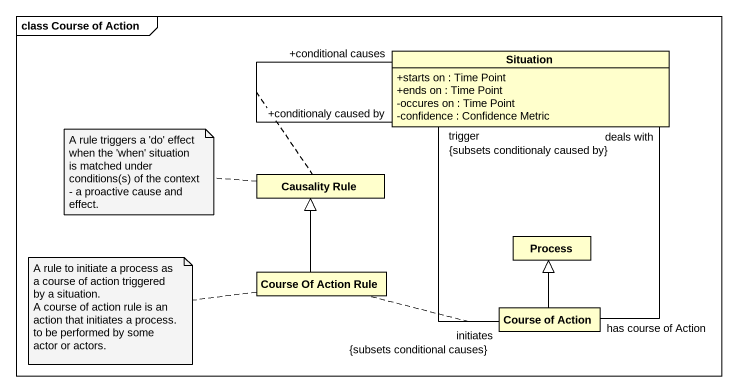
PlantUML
@startuml
mainframe class Course of Action
hide circle
hide empty members
skinparam classAttributeIconSize 0
class Situation {
  +starts on : Time Point
  +ends on : Time Point
  -occures on : Time Point
  -confidence : Confidence Metric
}
class "Causality Rule" as Causality_Rule
class "Process" as Process_
class "Course Of Action Rule" as Course_Of_Action_Rule
class "Course of Action" as Course_of_Action
Situation "+conditionaly caused by" -- "+conditional causes" Situation
(Situation, Situation) .. Causality_Rule
Course_Of_Action_Rule -up-|> Causality_Rule
Course_of_Action "initiates\n{subsets conditional causes}" -up- "trigger\n{subsets conditionaly caused by}" Situation
(Course_of_Action, Situation) .. Course_Of_Action_Rule
Course_of_Action "has course of Action" -up- "deals with" Situation
Course_of_Action -up-|> Process_
note left of Causality_Rule : A rule triggers a 'do' effect when the 'when' situation is matched under conditions(s) of the context - a proactive cause and effect.
note left of Course_Of_Action_Rule
  A rule to initiate a process as a course of action triggered by a situation.
  A course of action rule is an action that initiates a process. to be performed by some actor or actors.
end note
@enduml
